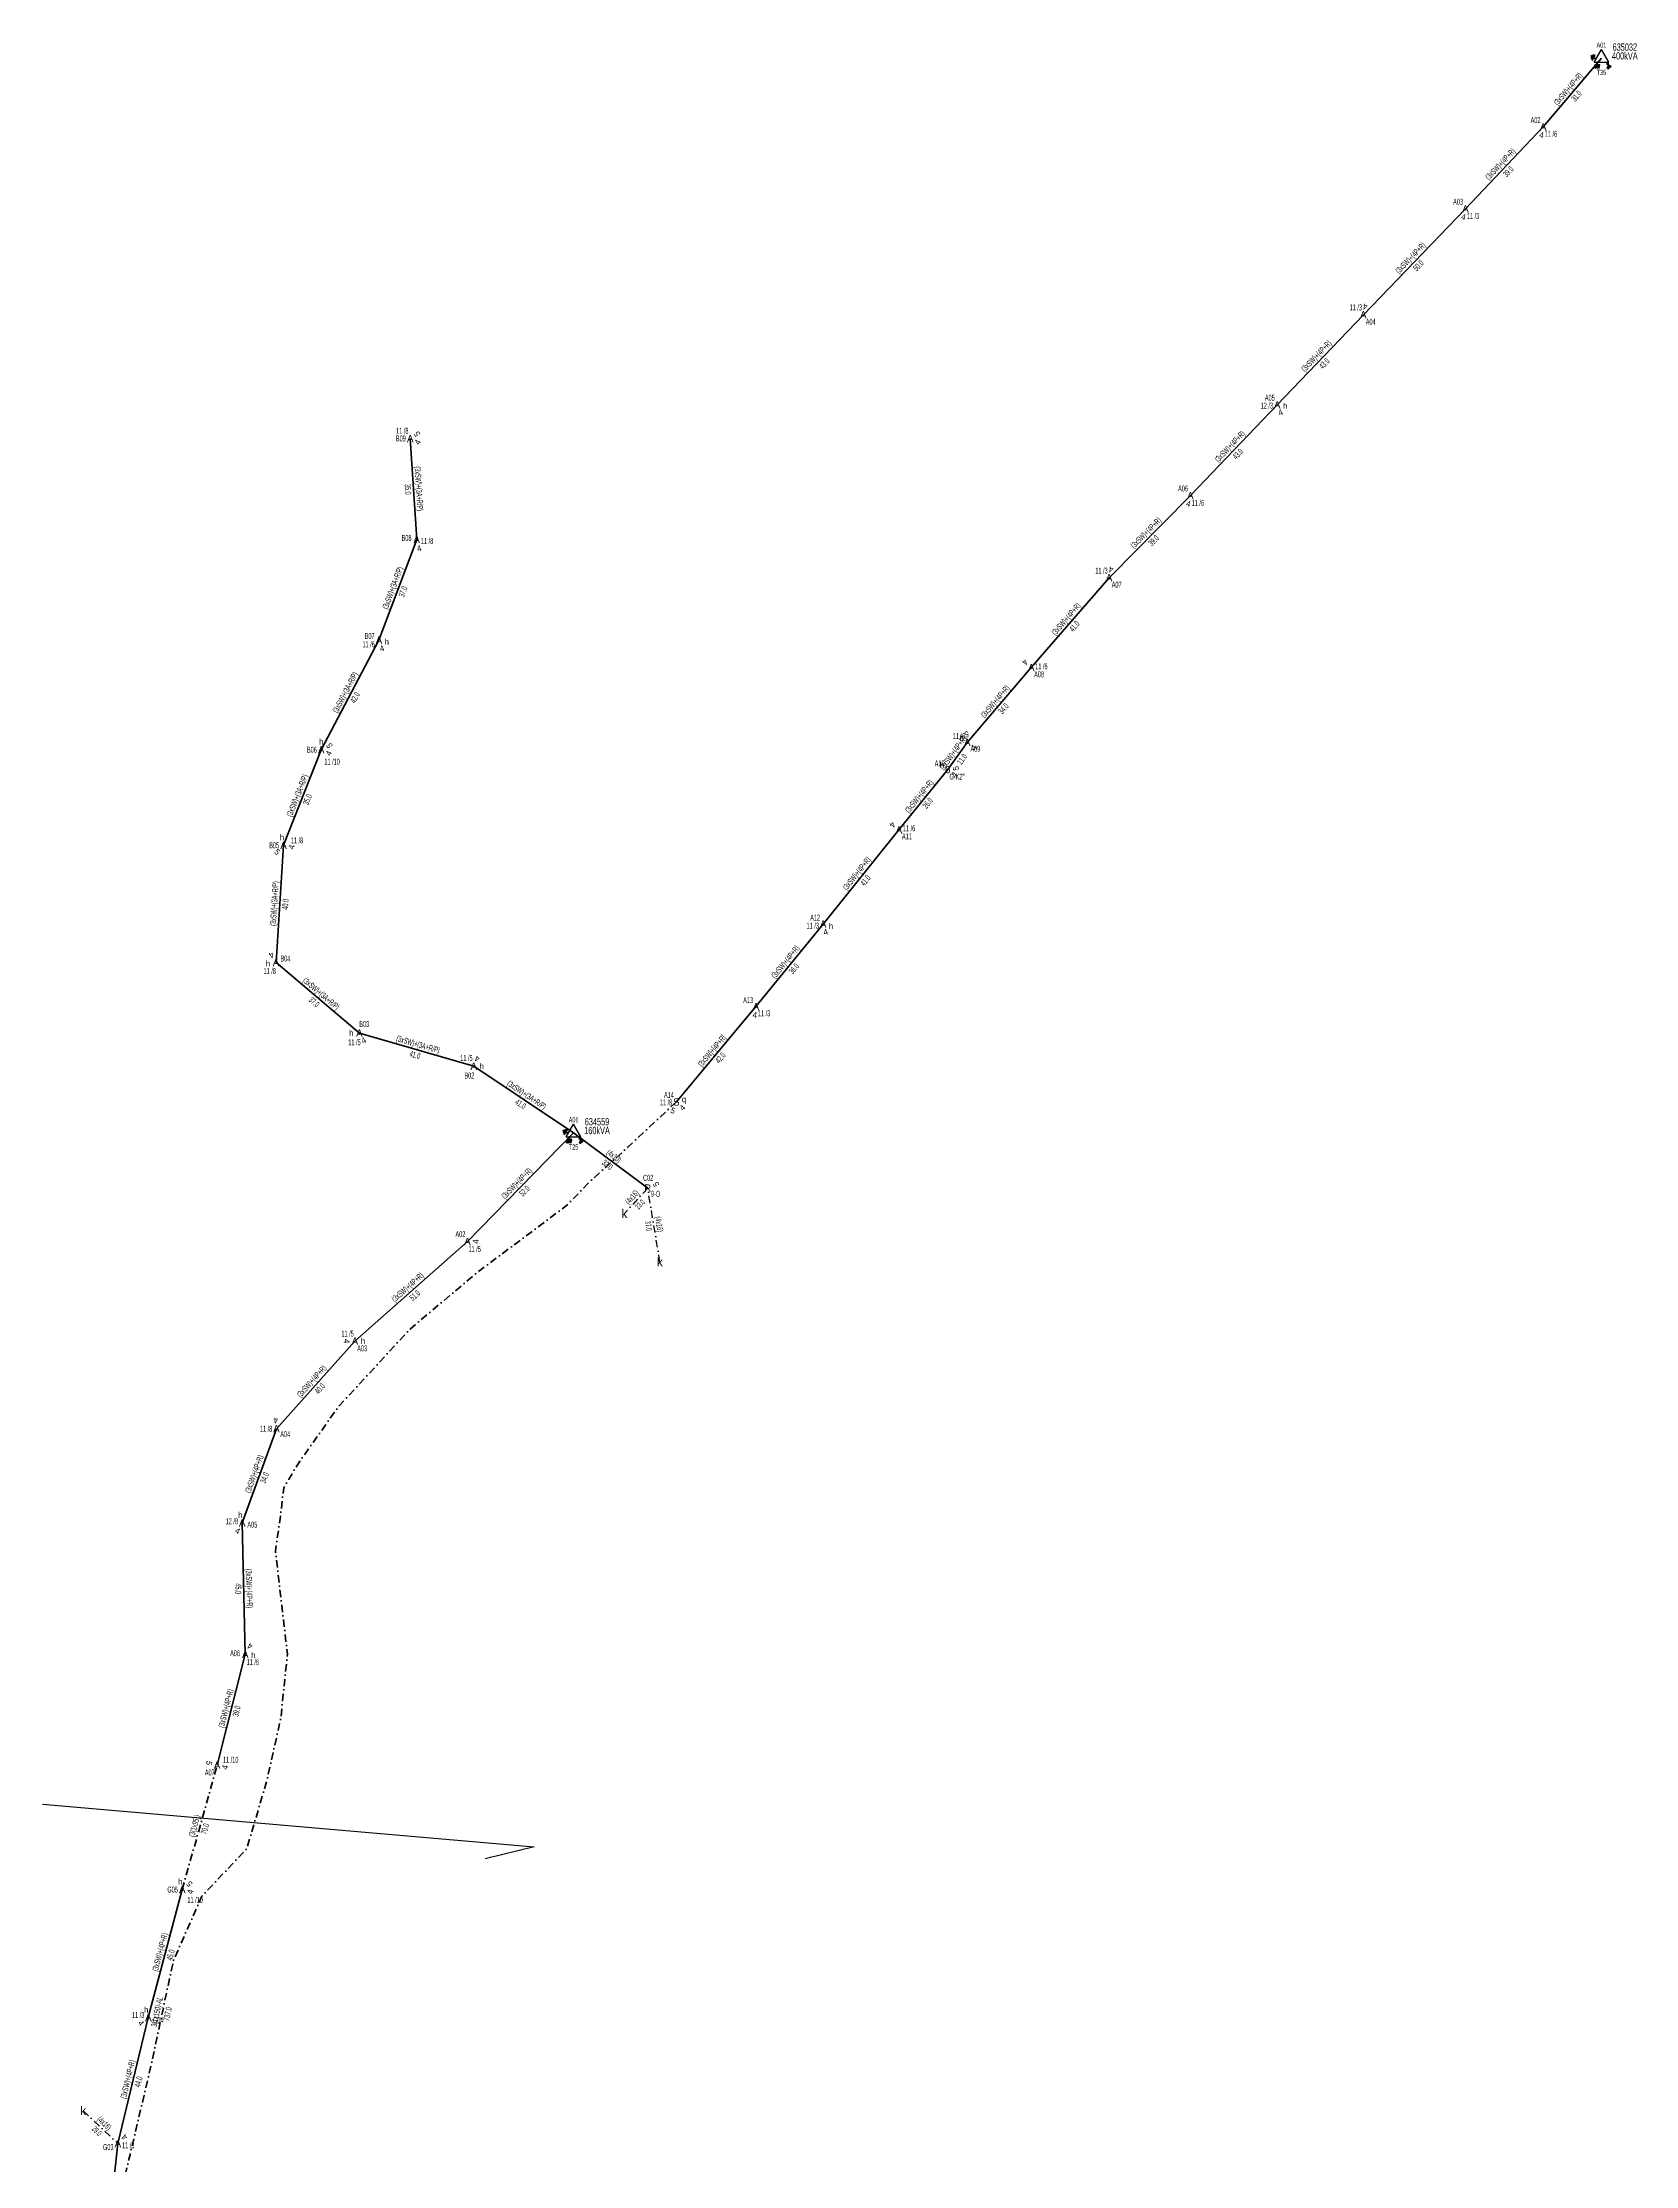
# Model space of a CAD drawing. Header units: millimetres. Extents: x 630449 to 632192, y 4074423 to 4076275.
# Drawn here: x 631648 to 632192, y 4075550 to 4076275 of the extents above; entities that cross this region are included whole.
import ezdxf
from ezdxf.enums import TextEntityAlignment as Align

# ---------------------------------------------------------------- set-up
doc = ezdxf.new("R2010")
doc.units = ezdxf.units.MM
doc.linetypes.add('DASHDOT', pattern=[5, 2.5, -1.25, 0, -1.25])
for name, color, linetype, lineweight in [('DIREK_AG_MEVCUT', 120, 'Continuous', 25), ('DIREK_OG_MEVCUT', 16, 'Continuous', 25), ('HAT_ABONE_YERALTI_MEVCUT', 56, 'DASHDOT', 30), ('HAT_AG_HAVAI_MEVCUT', 126, 'Continuous', 50), ('HAT_OG_HAVAI_BYSK', 1, 'Continuous', 70), ('HAT_OG_HAVAI_MEVCUT', 48, 'Continuous', 70), ('HAT_OG_YERALTI_MEVCUT', 48, 'DASHDOT', 70), ('HAT_OG_YERALTI_YENI', 1, 'DASHDOT', 70), ('KOFRE_ABONE_MEVCUT', 6, 'Continuous', 25), ('KULLANICI', 1, 'Continuous', 25), ('TRAFO_MEVCUT', 5, 'Continuous', 30), ('TRAFO_TADILAT_BYSK', 5, 'Continuous', 30)]:
    doc.layers.add(name, color=color, linetype=linetype, lineweight=lineweight)
doc.layers.add('DIREK_OG_TADILAT_BYSK', color=1, linetype='Continuous')
doc.styles.add('Direk', font='B_CAD')
doc.styles.get("Standard").update_dxf_attribs({"font": 'Arial'})

# ---------------------------------------------------------------- blocks, each defined once
blk = doc.blocks.new('MEV_DIREK')
h = blk.add_hatch(color=32)
h.paths.add_polyline_path([(-2.14, 0.97), (-2.35, 1.09), (-3.31, -0.55), (-3.09, -0.67), (-2.67, 0.06), (-1.89, -0.39), (-1.79, -0.22), (-2.56, 0.23)])
h.paths.add_polyline_path([(-3.46, -0.17), (-3.33, -0.25), (-2.61, 0.99), (-2.74, 1.06)])
h.paths.add_polyline_path([(-3.54, 0.29), (-3.41, 0.22), (-3.05, 0.82), (-3.18, 0.9)])
h.paths.add_polyline_path([(-3.58, 0.81), (-3.66, 0.68), (-3.53, 0.61), (-3.45, 0.74)])
h.paths.add_polyline_path([(-1.51, -2.34), (-2.26, -2.33), (-2.52, -3.47), (-2.42, -3.47), (-2.21, -2.53), (-1.91, -2.54), (-2.12, -3.47), (-2.02, -3.47), (-1.81, -2.54), (-1.51, -2.54), (-1.72, -3.47), (-1.62, -3.48), (-1.41, -2.54), (-1.11, -2.54), (-1.32, -3.48), (-1.22, -3.48), (-1.01, -2.54), (-0.71, -2.55), (-0.92, -3.48), (-0.82, -3.48), (-0.56, -2.35), (-1.31, -2.34), (-1.31, -1.44), (-1.51, -1.44)])
at = {"layer": 'TRAFO_MEVCUT'}
for points in [[(2.35, -1.57), (2.12, -1.92), (2.08, -1.44), (1.94, -1.44), (2.01, -2.32), (2.25, -1.96), (2.31, -2.67), (2.1, -2.67), (2.39, -2.87), (2.4, -2.86), (2.64, -2.49), (2.45, -2.63)], [(2.35, -1.57), (2.12, -1.92), (2.08, -1.44), (1.94, -1.44), (2.01, -2.32), (2.25, -1.96), (2.31, -2.67), (2.1, -2.67), (2.39, -2.87), (1.98, -3.19), (2.2, -3.79), (2.26, -3.74), (2.08, -3.26), (2.26, -3.13), (2.44, -3.6), (2.49, -3.56), (2.32, -3.08), (2.49, -2.94), (2.67, -3.42), (2.73, -3.38), (2.55, -2.9), (2.73, -2.76), (2.91, -3.24), (2.97, -3.2), (2.79, -2.72), (2.97, -2.58), (3.15, -3.06), (3.21, -3.01), (2.98, -2.42), (2.4, -2.86), (2.64, -2.49), (2.45, -2.63)], [(2.97, -2.58), (3.15, -3.06), (3.21, -3.01), (2.98, -2.42), (2.4, -2.86), (2.64, -2.49), (2.45, -2.63), (2.35, -1.57), (2.12, -1.92), (2.08, -1.44), (1.94, -1.44), (2.01, -2.32), (2.25, -1.96), (2.31, -2.67), (2.1, -2.67), (2.39, -2.87), (1.98, -3.19), (2.2, -3.79), (2.26, -3.74), (2.08, -3.26), (2.26, -3.13), (2.44, -3.6), (2.49, -3.56), (2.32, -3.08), (2.49, -2.94), (2.67, -3.42), (2.73, -3.38), (2.55, -2.9), (2.73, -2.76), (2.91, -3.24), (2.97, -3.2), (2.79, -2.72)]]:
    blk.add_hatch(color=32, dxfattribs=at).paths.add_polyline_path(points)
at = {"layer": 'TRAFO_MEVCUT', "linetype": 'Continuous'}
for p, q in [((-2.5, -1.44), (0, 2.89)), ((2.5, -1.44), (0, 2.89)), ((-2.5, -1.44), (2.5, -1.44))]:
    blk.add_line(p, q, dxfattribs=at)
at = {"layer": 'TRAFO_MEVCUT', "color": 32, "flags": 128}
blk.add_lwpolyline([(1.94, -1.44), (2.08, -1.44), (2.12, -1.92), (2.35, -1.57), (2.45, -2.63), (2.64, -2.49), (2.4, -2.86), (2.98, -2.42), (3.21, -3.01), (3.15, -3.06), (2.97, -2.58), (2.79, -2.72), (2.97, -3.2), (2.91, -3.24), (2.73, -2.76), (2.55, -2.9), (2.73, -3.38), (2.67, -3.42), (2.49, -2.94), (2.32, -3.08), (2.49, -3.56), (2.44, -3.6), (2.26, -3.13), (2.08, -3.26), (2.26, -3.74), (2.2, -3.79), (1.98, -3.19), (2.39, -2.87), (2.1, -2.67), (2.31, -2.67), (2.25, -1.96), (2.01, -2.32), (1.94, -1.44)], dxfattribs=at)
at = {"layer": 'TRAFO_TADILAT_BYSK', "color": 32, "flags": 128}
for points in [[(-3.53, 0.61), (-3.45, 0.74), (-3.58, 0.81), (-3.66, 0.68), (-3.53, 0.61)], [(-3.41, 0.22), (-3.05, 0.82), (-3.18, 0.9), (-3.54, 0.29), (-3.41, 0.22)], [(-3.33, -0.25), (-2.61, 0.99), (-2.74, 1.06), (-3.46, -0.17), (-3.33, -0.25)], [(-1.79, -0.22), (-2.56, 0.23), (-2.14, 0.97), (-2.35, 1.09), (-3.31, -0.55), (-3.09, -0.67), (-2.67, 0.06), (-1.89, -0.39), (-1.79, -0.22)], [(-1.31, -1.44), (-1.51, -1.44), (-1.51, -2.34), (-2.26, -2.33), (-2.52, -3.47), (-2.42, -3.47), (-2.21, -2.53), (-1.91, -2.54), (-2.12, -3.47), (-2.02, -3.47), (-1.81, -2.54), (-1.51, -2.54), (-1.72, -3.47), (-1.62, -3.48), (-1.41, -2.54), (-1.11, -2.54), (-1.32, -3.48), (-1.22, -3.48), (-1.01, -2.54), (-0.71, -2.55), (-0.92, -3.48), (-0.82, -3.48), (-0.56, -2.35), (-1.31, -2.34), (-1.31, -1.44)]]:
    blk.add_lwpolyline(points, dxfattribs=at)

msp = doc.modelspace()

# ---------------------------------------------------------------- linework, layer by layer
at = {"layer": 'HAT_ABONE_YERALTI_MEVCUT', "flags": 128}
for points in [[(631854.596, 4075884.209), (631846.647199, 4075875.479796)], [(631858.773, 4075858.938), (631854.596, 4075884.209)], [(631661.772241, 4075569.094295), (631673.592, 4075557.884)]]:
    msp.add_lwpolyline(points, dxfattribs=at)
at = {"layer": 'HAT_AG_HAVAI_MEVCUT'}
msp.add_line((631829.29, 4075903.129), (631854.596, 4075884.209), dxfattribs=at)
at = {"layer": 'HAT_OG_HAVAI_BYSK'}
for p, q in [((631864.394, 4075913.619), (631891.604, 4075946.172)), ((631669.664, 4075521.549), (631673.592, 4075557.884))]:
    msp.add_line(p, q, dxfattribs=at)
at = {"layer": 'HAT_OG_HAVAI_MEVCUT'}
for p, q in [((632180.427, 4076270.138), (632160.532057, 4076246.643017)), ((632133.979048, 4076218.63427), (632160.532057, 4076246.643017)), ((632099.092, 4076182.488), (632133.979048, 4076218.63427)), ((632069.678, 4076151.701), (632099.092, 4076182.488)), ((632039.998, 4076120.691), (632069.678, 4076151.701)), ((631775.679, 4076105.75), (631773.487, 4076140.202)), ((632012.249, 4076092.676), (632039.998, 4076120.691)), ((631762.794, 4076071.336), (631775.679, 4076105.75)), ((631985.667, 4076061.973), (632012.249, 4076092.676)), ((631743.079, 4076033.898), (631762.794, 4076071.336)), ((631963.791, 4076036.391), (631985.667, 4076061.973)), ((631730.198, 4076001.288), (631743.079, 4076033.898)), ((631957.126, 4076027.14), (631963.791, 4076036.391)), ((631940.449, 4076006.551), (631957.126, 4076027.14)), ((631727.624, 4075961.234), (631730.198, 4076001.288)), ((631914.536, 4075974.377), (631940.449, 4076006.551)), ((631891.604, 4075946.172), (631914.536, 4075974.377)), ((631756.1, 4075937.142), (631727.624, 4075961.234)), ((631795.152, 4075925.828), (631756.1, 4075937.142)), ((631829.29, 4075903.129), (631795.152, 4075925.828)), ((631793.023, 4075865.938), (631829.29, 4075903.129)), ((631754.588, 4075831.967), (631793.023, 4075865.938)), ((631727.769, 4075801.989), (631754.588, 4075831.967)), ((631716.075, 4075769.85), (631727.769, 4075801.989)), ((631717.12, 4075724.972), (631716.075, 4075769.85)), ((631707.504, 4075687.119), (631717.12, 4075724.972)), ((631683.998, 4075600.911), (631695.598, 4075644.645)), ((631673.592, 4075557.884), (631683.998, 4075600.911))]:
    msp.add_line(p, q, dxfattribs=at)
at = {"layer": 'HAT_OG_YERALTI_MEVCUT', "flags": 128}
msp.add_lwpolyline([(631695.598, 4075644.645), (631707.504, 4075687.119)], dxfattribs=at)
at = {"layer": 'HAT_OG_YERALTI_YENI', "flags": 128}
msp.add_lwpolyline([(631864.394, 4075913.619), (631847.857544, 4075898.217014), (631834.639894, 4075886.169068), (631827.270761, 4075878.565995), (631817.211311, 4075870.962922), (631796.031461, 4075855.137096), (631773.456183, 4075836.070929), (631749.126349, 4075809.752599), (631735.783563, 4075790.97983), (631730.246505, 4075781.843684), (631729.139093, 4075772.153832), (631727.419932, 4075760.284323), (631731.520237, 4075725.027239), (631729.249852, 4075703.130631), (631724.373366, 4075681.394877), (631717.589086, 4075658.468687), (631702.294777, 4075642.4013), (631692.564842, 4075620.383872), (631684.961769, 4075584.649429), (631675.994218, 4075546.654599), (631675.842156, 4075531.600515), (631671.584435, 4075516.242307), (631668.250141, 4075499.482404), (631665.606279, 4075476.645387), (631659.515515, 4075455.604566), (631700.900234, 4075436.152727), (631743.73371, 4075402.86543), (631776.093838, 4075371.727763), (631805.010855, 4075343.440284), (631800.996488, 4075337.972439), (631799.338, 4075336.886)], dxfattribs=at)
at = {"layer": 'KULLANICI', "flags": 128}
msp.add_lwpolyline([(631647.82796, 4075673.793705), (631815.818108, 4075659.278816), (631799.052849, 4075655.115631)], dxfattribs=at)
msp.add_lwpolyline([(631647.82796, 4075673.793705), (631815.818108, 4075659.278816), (631799.052849, 4075655.115631)], dxfattribs=at)

# ---------------------------------------------------------------- block references
at = {"layer": 'TRAFO_MEVCUT'}
for p in [(632180.427, 4076270.138), (631829.29, 4075903.129)]:
    msp.add_blockref('MEV_DIREK', p, dxfattribs=at)

# ---------------------------------------------------------------- texts
at = {"layer": 'DIREK_AG_MEVCUT', "width": 0.53}
for s, p in [('C02', (631854.763394, 4075887.704995)), ('9-O', (631857.302962, 4075882.254364))]:
    msp.add_text(s, height=2.05, dxfattribs=at).set_placement(p, align=Align.MIDDLE_CENTER)
at = {"layer": 'DIREK_AG_MEVCUT', "style": 'Direk'}
msp.add_text('R', height=2.5, dxfattribs=at).set_placement((631854.596, 4075884.209), align=Align.MIDDLE_CENTER)
at = {"layer": 'DIREK_AG_MEVCUT', "color": 32, "style": 'Direk'}
msp.add_text('5', height=2, rotation=113.892192, dxfattribs=at).set_placement((631857.442913, 4075885.51746), align=Align.MIDDLE_CENTER)
at = {"layer": 'DIREK_OG_MEVCUT', "width": 0.53}
for s, p in [('A02', (632157.925513, 4076248.978811)), ('11 /6', (632163.188684, 4076244.262342)), ('A03', (632131.449847, 4076221.053597)), ('11 /3', (632136.555582, 4076216.169667)), ('11 /3', (632096.520329, 4076184.957502)), ('A04', (632101.616513, 4076180.063782)), ('A05', (632067.148418, 4076154.119929)), ('12 /3', (632066.134018, 4076151.440945)), ('B09', (631770.278448, 4076140.215438)), ('11 /8', (631770.749353, 4076142.83036)), ('A06', (632037.490331, 4076123.132638)), ('11 /6', (632042.552025, 4076118.204226)), ('B08', (631772.216931, 4076106.263888)), ('11 /8', (631779.230836, 4076105.222788)), ('11 /3', (632009.632406, 4076095.099502)), ('A07', (632014.816805, 4076090.297686)), ('B07', (631759.600303, 4076072.767887)), ('11 /6', (631759.280022, 4076069.941398)), ('A08', (631988.320069, 4076059.690189)), ('11 /6', (631989.11483, 4076062.414534)), ('11 /6', (631960.982889, 4076038.597045)), ('B06', (631739.873331, 4076033.911438)), ('11 /10', (631746.781009, 4076029.811142)), ('A10', (631954.345153, 4076029.265298)), ('A09', (631966.54327, 4076034.228824)), ("G-K2''", (631960.277508, 4076024.73142)), ('11 /6', (631943.89683, 4076007.10667)), ('B05', (631726.983513, 4076001.301438)), ('11 /8', (631734.809494, 4076002.966787)), ('A11', (631943.171789, 4076004.351814)), ('11 /3', (631910.992018, 4075973.827291)), ('A12', (631911.815235, 4075976.57869)), ('11 /8', (631725.472747, 4075958.323542)), ('B04', (631730.844688, 4075962.604097)), ('A13', (631888.90339, 4075948.398366)), ('11 /3', (631894.358576, 4075943.901145)), ('B03', (631757.753656, 4075940.226708)), ('11 /5', (631754.425201, 4075934.017853)), ('11 /5', (631792.679881, 4075928.617821)), ('B02', (631793.678988, 4075922.653061)), ('A02', (631790.609493, 4075868.472755)), ('11 /5', (631795.481544, 4075863.355946)), ('11 /5', (631752.073506, 4075834.496658)), ('A03', (631757.055422, 4075829.484697)), ('11 /8', (631724.222814, 4075801.98916)), ('A04', (631730.772058, 4075800.191322)), ('12 /8', (631712.53197, 4075770.43211)), ('A05', (631719.528697, 4075769.282567)), ('A06', (631713.642222, 4075725.365775)), ('11 /6', (631719.693086, 4075722.298871)), ('11 /10', (631712.142421, 4075688.944064)), ('A07', (631704.980567, 4075684.615019)), ('G05', (631692.299401, 4075644.64516)), ('11 /10', (631699.983872, 4075641.076793)), ('11 /3', (631680.520154, 4075601.792674)), ('G04', (631687.390677, 4075600.050918)), ('G03', (631670.306704, 4075556.677007)), ('11 /3', (631677.128034, 4075557.26795))]:
    msp.add_text(s, height=2.05, dxfattribs=at).set_placement(p, align=Align.MIDDLE_CENTER)
at = {"layer": 'DIREK_OG_MEVCUT', "style": 'Direk'}
for s, p in [('A', (632160.532057, 4076246.643017)), ('A', (632133.979048, 4076218.63427)), ('A', (632099.092, 4076182.488)), ('A', (632069.678, 4076151.701)), ('A', (631773.487, 4076140.202)), ('A', (632039.998, 4076120.691)), ('A', (631775.679, 4076105.75)), ('A', (632012.249, 4076092.676)), ('A', (631762.794, 4076071.336)), ('A', (631985.667, 4076061.973)), ('A', (631963.791, 4076036.391)), ('A', (631743.079, 4076033.898)), ('6', (631957.126, 4076027.14)), ('A', (631730.198, 4076001.288)), ('A', (631940.449, 4076006.551)), ('A', (631914.536, 4075974.377)), ('A', (631727.624, 4075961.234)), ('A', (631891.604, 4075946.172)), ('A', (631756.1, 4075937.142)), ('A', (631795.152, 4075925.828)), ('A', (631793.023, 4075865.938)), ('A', (631754.588, 4075831.967)), ('A', (631727.769, 4075801.989)), ('A', (631716.075, 4075769.85)), ('A', (631717.12, 4075724.972)), ('A', (631707.504, 4075687.119)), ('A', (631695.598, 4075644.645)), ('A', (631683.998, 4075600.911)), ('A', (631673.592, 4075557.884))]:
    msp.add_text(s, height=2.5, dxfattribs=at).set_placement(p, align=Align.MIDDLE_CENTER)
at = {"layer": 'DIREK_OG_MEVCUT', "color": 32, "style": 'Direk'}
for s, rotation, p in [('4', 348.585309, (632159.974239, 4076243.882406)), ('4', 347.044187, (632133.347722, 4076215.891132)), ('4', 166.972782, (632099.726725, 4076185.230308)), ('4', 383.220094, (632070.787571, 4076149.114061)), ('5', 483.640523, (631775.818083, 4076141.753145)), ('4', 423.640523, (631775.995873, 4076138.958796)), ('4', 346.222503, (632039.327479, 4076117.957339)), ('4', 375.658191, (631776.521525, 4076102.692355)), ('4', 167.142857, (632012.875814, 4076095.420764)), ('4', 380.055437, (631763.801815, 4076068.53885)), ('4', 229.289929, (631983.544545, 4076063.799249)), ('5', 185.656043, (631963.515042, 4076039.177368)), ('5', 116.026859, (631745.883696, 4076035.315971)), ('4', 425.337217, (631745.623582, 4076032.729625)), ('4', 411.846915, (631965.992816, 4076034.661259)), ('4', 412.610669, (631959.350678, 4076025.439762)), ('5', 98.419664, (631959.895822, 4076027.549983)), ('4', 231.072322, (631938.270769, 4076008.310349)), ('4', 437.384474, (631732.930401, 4076000.676458)), ('5', 315.914853, (631728.050375, 4075999.008545)), ('4', 377.377678, (631915.377918, 4075971.683685)), ('4', 211.34942, (631726.069061, 4075963.764311)), ('4', 352.489289, (631891.234515, 4075943.375721)), ('4', 390.425393, (631757.569765, 4075934.622435)), ('4', 155.111077, (631796.330409, 4075928.367951)), ('4', 90.112321, (631795.838311, 4075865.943489)), ('4', 270.49461, (631751.773398, 4075831.942829)), ('4', 184.147556, (631727.566489, 4075804.861134)), ('4', 330.12159, (631714.486992, 4075767.115682)), ('4', 150.448112, (631718.704531, 4075727.742982)), ('5', 255.04375, (631704.798855, 4075687.841628)), ('4', 435.04375, (631710.209145, 4075686.396372)), ('5', 126.995069, (631698.069998, 4075646.561284)), ('4', 434.743038, (631698.299315, 4075643.908184)), ('4', 307.320812, (631681.518659, 4075599.042312)), ('4', 134.343026, (631675.859624, 4075560.078887))]:
    msp.add_text(s, height=2, rotation=rotation, dxfattribs=at).set_placement(p, align=Align.MIDDLE_CENTER)
at = {"layer": 'DIREK_OG_MEVCUT', "color": 40, "style": 'Direk'}
for p in [(632072.403147, 4076151.345277), (631765.487193, 4076070.793092), (631743.079, 4076036.661158), (631961.825093, 4076037.935412), (631955.139681, 4076028.65807), (631729.653246, 4076003.996662), (631917.192977, 4075973.680951), (631724.897415, 4075960.889058), (631753.35, 4075937.155158), (631797.902, 4075925.841158), (631757.338, 4075831.980158), (631715.430205, 4075772.536497), (631719.85254, 4075724.675763), (631694.910612, 4075647.320863), (631683.269812, 4075603.575995)]:
    msp.add_text('h', height=2, dxfattribs=at).set_placement(p, align=Align.MIDDLE_CENTER)
at = {"layer": 'DIREK_OG_TADILAT_BYSK', "width": 0.53}
for s, p in [('11 /8', (631860.847814, 4075913.458379)), ('A14', (631861.853624, 4075916.02659))]:
    msp.add_text(s, height=2.05, dxfattribs=at).set_placement(p, align=Align.MIDDLE_CENTER)
at = {"layer": 'DIREK_OG_TADILAT_BYSK', "style": 'Direk'}
msp.add_text('S', height=2.5, dxfattribs=at).set_placement((631864.394, 4075913.619), align=Align.MIDDLE_CENTER)
at = {"layer": 'DIREK_OG_TADILAT_BYSK', "color": 4, "style": 'Direk'}
msp.add_text('q', height=2, dxfattribs=at).set_placement((631866.99545, 4075914.51192), align=Align.MIDDLE_CENTER)
at = {"layer": 'DIREK_OG_TADILAT_BYSK', "color": 32, "style": 'Direk'}
for s, rotation, p in [('5', 337.963825, (631863.243671, 4075910.671919)), ('4', 406.53726, (631866.426301, 4075911.692928))]:
    msp.add_text(s, height=2, rotation=rotation, dxfattribs=at).set_placement(p, align=Align.MIDDLE_CENTER)
at = {"layer": 'HAT_ABONE_YERALTI_MEVCUT', "lineweight": 30, "width": 0.53}
for rotation, p in [(407.679051, (631849.993122, 4075880.416688)), (279.385464, (631857.523122, 4075871.712114)), (316.515915, (631668.267051, 4075564.105878))]:
    msp.add_text('(4x16)', height=2.05, rotation=rotation, dxfattribs=at).set_placement(p, align=Align.CENTER)
for s, rotation, p in [('23.0', 407.679051, (631851.250077, 4075879.272107)), ('37.0', 279.385464, (631855.845878, 4075871.434886)), ('29.0', 316.515915, (631667.09719, 4075562.872417))]:
    msp.add_text(s, height=1.9, rotation=rotation, dxfattribs=at).set_placement(p, align=Align.TOP_CENTER)
at = {"layer": 'HAT_AG_HAVAI_MEVCUT', "lineweight": 30, "width": 0.53}
msp.add_text('32.0', height=2.05, rotation=323.216094, dxfattribs=at).set_placement((631841.433909, 4075892.98843), align=Align.TOP_CENTER)
msp.add_text('(4x10)', height=2.05, rotation=323.216094, dxfattribs=at).set_placement((631842.451867, 4075894.34996), align=Align.CENTER)
at = {"layer": 'HAT_OG_HAVAI_BYSK', "lineweight": 30, "width": 0.53}
msp.add_text('[3xSW]+[4P+R]', height=2.05, rotation=50.10884, dxfattribs=at).set_placement((631877.346826, 4075930.440632, 315945.802), align=Align.CENTER)
msp.add_text('42.0', height=2.05, rotation=50.10884, dxfattribs=at).set_placement((631878.651174, 4075929.350368, 315945.802), align=Align.TOP_CENTER)
at = {"layer": 'HAT_OG_HAVAI_MEVCUT', "lineweight": 30, "width": 0.53}
for s, rotation, p in [('(3xSW)+(4P+R)', 409.742938, (632169.830849, 4076258.939794)), ('(3xSW)+(4P+R)', 46.528321, (632146.638695, 4076233.22344)), ('(3xSW)+(4P+R)', 46.015587, (632115.923925, 4076201.151428)), ('(3xSW)+(4P+R)', 46.306514, (632083.770411, 4076167.68168)), ('(3xSW)+(4P+R)', 46.255416, (632054.223935, 4076136.783728)), ('(3xSW)+(3A+R/P)', 273.640523, (631775.431285, 4076123.029972)), ('(3xSW)+(4P+R)', 45.273305, (632025.519599, 4076107.281667)), ('(3xSW)+(3A+R/P)', 69.473518, (631768.440466, 4076088.841044)), ('(3xSW)+(4P+R)', 49.114687, (631998.315382, 4076077.880865)), ('(3xSW)+(3A+R/P)', 62.22853, (631752.184409, 4076053.013054)), ('(3xSW)+(4P+R)', 49.465172, (631974.082991, 4076049.734424)), ('(3xSW)+(4P+R)', 54.228659, (631959.768847, 4076032.262369)), ('(3xSW)+(3A+R/P)', 68.445904, (631735.84794, 4076017.905273)), ('(3xSW)+(4P+R)', 50.992679, (631948.126994, 4076017.380507)), ('(3xSW)+(4P+R)', 51.151966, (631926.830509, 4075990.997168)), ('(3xSW)+(3A+R/P)', 86.323043, (631728.06275, 4075981.315511)), ('(3xSW)+(4P+R)', 50.887256, (631902.41048, 4075960.810721)), ('(3xSW)+(3A+R/P)', 319.76725, (631742.41101, 4075949.836913)), ('(3xSW)+(3A+R/P)', 343.842837, (631775.862532, 4075932.301427)), ('(3xSW)+(3A+R/P)', 326.379598, (631812.691523, 4075915.18651)), ('(3xSW)+(4P+R)', 45.721141, (631810.54783, 4075885.127123)), ('(3xSW)+(4P+R)', 41.472046, (631773.242584, 4075849.589387)), ('(3xSW)+(4P+R)', 48.183462, (631740.545009, 4075817.544735)), ('(3xSW)+(4P+R)', 70.005729, (631721.123232, 4075786.210137)), ('(3xSW)+(4P+R)', 271.333911, (631717.44727, 4075747.430787)), ('(3xSW)+(4P+R)', 75.746356, (631711.488167, 4075706.254783)), ('(3xSW)+(4P+R)', 75.144933, (631688.976409, 4075622.995919)), ('(3xSW)+(4P+R)', 76.404185, (631677.968819, 4075579.59731))]:
    msp.add_text(s, height=2.05, rotation=rotation, dxfattribs=at).set_placement(p, align=Align.CENTER)
for s, rotation, p in [('31.0', 409.742938, (632171.128208, 4076257.841223)), ('39.0', 46.528321, (632147.87241, 4076232.053847)), ('50.0', 46.015587, (632117.147124, 4076199.970842)), ('43.0', 46.306514, (632084.999589, 4076166.50732)), ('43.0', 46.255416, (632055.452065, 4076135.608272)), ('35.0', 273.640523, (631773.734715, 4076122.922028)), ('39.0', 45.273305, (632026.727401, 4076106.085333)), ('37.0', 69.473518, (631770.032534, 4076088.244956)), ('41.0', 49.114687, (631999.600618, 4076076.768135)), ('42.0', 62.22853, (631753.688591, 4076052.220946)), ('34.0', 49.465172, (631975.375009, 4076048.629576)), ('11.0', 54.228659, (631961.148153, 4076031.268631)), ('35.0', 68.445904, (631737.42906, 4076017.280727)), ('26.0', 50.992679, (631949.448006, 4076016.310493)), ('41.0', 51.151966, (631928.154491, 4075989.930832)), ('40.0', 86.323043, (631729.75925, 4075981.206489)), ('36.0', 50.887256, (631903.72952, 4075959.738279)), ('37.0', 319.76725, (631741.31299, 4075948.539087)), ('41.0', 343.842837, (631775.389468, 4075930.668573)), ('41.0', 326.379598, (631811.750253, 4075913.770879)), ('52.0', 45.721141, (631811.764946, 4075883.940266)), ('51.0', 41.472046, (631774.368416, 4075848.315613)), ('40.0', 48.183462, (631741.811991, 4075816.411265)), ('34.0', 70.005729, (631722.720768, 4075785.628863)), ('45.0', 271.333911, (631715.74773, 4075747.391213)), ('39.0', 75.746356, (631713.135833, 4075705.836217)), ('45.0', 75.144933, (631690.619591, 4075622.560081)), ('44.0', 76.404185, (631679.621181, 4075579.19769))]:
    msp.add_text(s, height=2.05, rotation=rotation, dxfattribs=at).set_placement(p, align=Align.TOP_CENTER)
at = {"layer": 'HAT_OG_YERALTI_MEVCUT', "lineweight": 30, "width": 0.53}
msp.add_text('(3(1x95))', height=2.05, rotation=74.341143, dxfattribs=at).set_placement((631700.732547, 4075666.111423), align=Align.CENTER)
msp.add_text('70.0', height=2.05, rotation=74.341143, dxfattribs=at).set_placement((631702.369453, 4075665.652577), align=Align.TOP_CENTER)
at = {"layer": 'HAT_OG_YERALTI_YENI', "lineweight": 30, "width": 0.53}
msp.add_text('3(1x150)-AL', height=2.05, rotation=437.988522, dxfattribs=at).set_placement((631687.931915, 4075602.693542), align=Align.CENTER)
msp.add_text('737.0', height=2.05, rotation=437.988522, dxfattribs=at).set_placement((631689.594695, 4075602.339759), align=Align.TOP_CENTER)
at = {"layer": 'KOFRE_ABONE_MEVCUT', "style": 'Direk'}
for p in [(631846.647199, 4075875.479796), (631858.773, 4075858.938), (631661.772241, 4075569.094295)]:
    msp.add_text('k', height=3, dxfattribs=at).set_placement(p, align=Align.MIDDLE_CENTER)
at = {"layer": 'TRAFO_MEVCUT', "width": 0.6}
for s, height, p in [('A01', 1.8, (632180.427, 4076273.638)), ('400kVA', 2.5, (632188.427, 4076269.638)), ('635032', 2.5, (632188.427, 4076272.638)), ('A01', 1.8, (631829.29, 4075906.629)), ('634559', 2.5, (631837.29, 4075905.629)), ('160kVA', 2.5, (631837.29, 4075902.629))]:
    msp.add_text(s, height=height, dxfattribs=at).set_placement(p, align=Align.CENTER)
for s, p in [('T35', (632180.427, 4076266.138)), ('T25', (631829.29, 4075899.129))]:
    msp.add_text(s, height=1.8, dxfattribs=at).set_placement(p, align=Align.TOP_CENTER)

doc.saveas('drawing.dxf')
